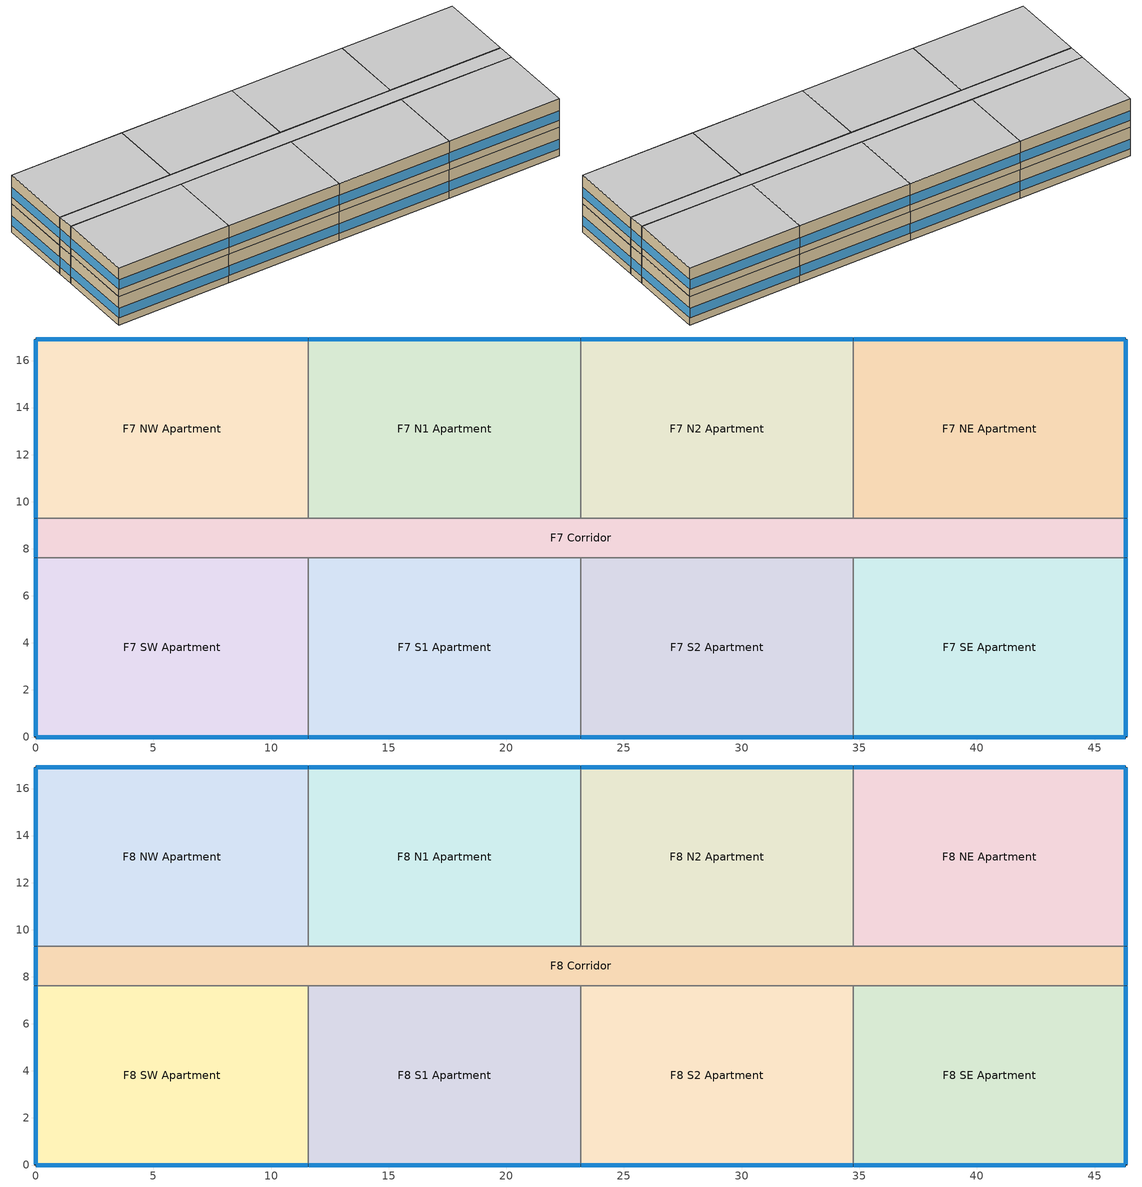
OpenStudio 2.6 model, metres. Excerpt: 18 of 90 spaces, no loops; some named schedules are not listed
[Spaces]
F7 SE Apartment
 floor to F6 SE Apartment: 46.33,7.62 46.33,0 34.75,0 34.75,7.62 z18.29
 wall outside: 34.75,0 46.33,0 46.33,7.62 z18.29:21.33
 wall to F7 S2 Apartment: 34.75,7.62 34.75,0 z18.29:21.33
 wall to F7 Corridor: 46.33,7.62 34.75,7.62 z18.29:21.33
 window: 46.33,0.03 46.33,7.59 / 34.77,0 46.3,0 z19.05:20.07
F7 N2 Apartment
 floor to F6 N2 Apartment: 34.75,16.92 34.75,9.3 23.16,9.3 23.16,16.92 z18.29
 wall outside: 34.75,16.92 23.16,16.92 z18.29:21.33
 wall to F7 Corridor: 23.16,9.3 34.75,9.3 z18.29:21.33
 wall to F7 NE Apartment: 34.75,9.3 34.75,16.92 z18.29:21.33
 wall to F7 N1 Apartment: 23.16,16.92 23.16,9.3 z18.29:21.33
 window: 34.72,16.92 23.19,16.92 z19.05:20.07
F7 NE Apartment
 floor to F6 NE Apartment: 46.33,16.92 46.33,9.3 34.75,9.3 34.75,16.92 z18.29
 wall outside: 46.33,9.3 46.33,16.92 34.75,16.92 z18.29:21.33
 wall to F7 Corridor: 34.75,9.3 46.33,9.3 z18.29:21.33
 window: 46.33,9.32 46.33,16.89 / 46.3,16.92 34.77,16.92 z19.05:20.07
F7 S2 Apartment
 floor to F6 S2 Apartment: 34.75,7.62 34.75,0 23.16,0 23.16,7.62 z18.29
 wall outside: 23.16,0 34.75,0 z18.29:21.33
 wall to F7 Corridor: 34.75,7.62 23.16,7.62 z18.29:21.33
 wall to F7 S1 Apartment: 23.16,7.62 23.16,0 z18.29:21.33
 window: 23.19,0 34.72,0 z19.05:20.07
F7 NW Apartment
 floor to F6 NW Apartment: 11.58,16.92 11.58,9.3 0,9.3 0,16.92 z18.29
 wall outside: 11.58,16.92 0,16.92 0,9.3 z18.29:21.33
 wall to F7 Corridor: 0,9.3 11.58,9.3 z18.29:21.33
 wall to F7 N1 Apartment: 11.58,9.3 11.58,16.92 z18.29:21.33
 window: 11.56,16.92 0.03,16.92 / 0,16.89 0,9.32 z19.05:20.07
F7 N1 Apartment
 floor to F6 N1 Apartment: 23.16,16.92 23.16,9.3 11.58,9.3 11.58,16.92 z18.29
 wall outside: 23.16,16.92 11.58,16.92 z18.29:21.33
 wall to F7 Corridor: 11.58,9.3 23.16,9.3 z18.29:21.33
 window: 23.14,16.92 11.61,16.92 z19.05:20.07
F7 S1 Apartment
 floor to F6 S1 Apartment: 23.16,7.62 23.16,0 11.58,0 11.58,7.62 z18.29
 wall outside: 11.58,0 23.16,0 z18.29:21.33
 wall to F7 Corridor: 23.16,7.62 11.58,7.62 z18.29:21.33
 wall to F7 SW Apartment: 11.58,7.62 11.58,0 z18.29:21.33
 window: 11.61,0 23.14,0 z19.05:20.07
F7 Corridor
 floor to F6 Corridor: 46.33,9.3 46.33,7.62 0,7.62 0,9.3 z18.29
 wall outside: 0,9.3 0,7.62 / 46.33,7.62 46.33,9.3 z18.29:21.33
 wall to F7 SW Apartment: 0,7.62 11.58,7.62 z18.29:21.33
 window: 46.33,7.65 46.33,9.27 / 0,9.27 0,7.65 z19.05:20.1
F7 SW Apartment
 floor to F6 SW Apartment: 11.58,7.62 11.58,0 0,0 0,7.62 z18.29
 wall outside: 0,7.62 0,0 11.58,0 z18.29:21.33
 window: 0.03,0 11.56,0 / 0,7.59 0,0.03 z19.05:20.07
F8 SW Apartment
 floor to F7 SW Apartment: 11.58,7.62 11.58,0 0,0 0,7.62 z21.33
 wall outside: 0,7.62 0,0 11.58,0 z21.33:24.38
 wall to F8 Corridor: 11.58,7.62 0,7.62 z21.33:24.38
 wall to F8 S1 Apartment: 11.58,0 11.58,7.62 z21.33:24.38
 window: 0.03,0 11.56,0 / 0,7.59 0,0.03 z22.1:23.12
 ceiling to F9 SW Apartment: 11.58,0 11.58,7.62 0,7.62 0,0 z24.38
F8 N1 Apartment
 floor to F7 N1 Apartment: 23.16,16.92 23.16,9.3 11.58,9.3 11.58,16.92 z21.33
 wall outside: 23.16,16.92 11.58,16.92 z21.33:24.38
 wall to F8 NW Apartment: 11.58,16.92 11.58,9.3 z21.33:24.38
 wall to F8 Corridor: 11.58,9.3 23.16,9.3 z21.33:24.38
 wall to F8 N2 Apartment: 23.16,9.3 23.16,16.92 z21.33:24.38
 window: 23.14,16.92 11.61,16.92 z22.1:23.12
 ceiling to F9 N1 Apartment: 23.16,9.3 23.16,16.92 11.58,16.92 11.58,9.3 z24.38
F8 N2 Apartment
 floor to F7 N2 Apartment: 34.75,16.92 34.75,9.3 23.16,9.3 23.16,16.92 z21.33
 wall outside: 34.75,16.92 23.16,16.92 z21.33:24.38
 wall to F8 Corridor: 23.16,9.3 34.75,9.3 z21.33:24.38
 wall to F8 NE Apartment: 34.75,9.3 34.75,16.92 z21.33:24.38
 window: 34.72,16.92 23.19,16.92 z22.1:23.12
 ceiling to F9 N2 Apartment: 34.75,9.3 34.75,16.92 23.16,16.92 23.16,9.3 z24.38
F8 Corridor
 floor to F7 Corridor: 46.33,9.3 46.33,7.62 0,7.62 0,9.3 z21.33
 wall outside: 46.33,7.62 46.33,9.3 / 0,9.3 0,7.62 z21.33:24.38
 wall to F8 S1 Apartment: 11.58,7.62 23.16,7.62 z21.33:24.38
 wall to F8 SE Apartment: 34.75,7.62 46.33,7.62 z21.33:24.38
 wall to F8 NE Apartment: 46.33,9.3 34.75,9.3 z21.33:24.38
 wall to F8 NW Apartment: 11.58,9.3 0,9.3 z21.33:24.38
 wall to F8 S2 Apartment: 23.16,7.62 34.75,7.62 z21.33:24.38
 window: 46.33,7.65 46.33,9.27 / 0,9.27 0,7.65 z22.1:23.14
 ceiling to F9 Corridor: 46.33,7.62 46.33,9.3 0,9.3 0,7.62 z24.38
F8 S1 Apartment
 floor to F7 S1 Apartment: 23.16,7.62 23.16,0 11.58,0 11.58,7.62 z21.33
 wall outside: 11.58,0 23.16,0 z21.33:24.38
 wall to F8 S2 Apartment: 23.16,0 23.16,7.62 z21.33:24.38
 window: 11.61,0 23.14,0 z22.1:23.12
 ceiling to F9 S1 Apartment: 23.16,0 23.16,7.62 11.58,7.62 11.58,0 z24.38
F8 S2 Apartment
 floor to F7 S2 Apartment: 34.75,7.62 34.75,0 23.16,0 23.16,7.62 z21.33
 wall outside: 23.16,0 34.75,0 z21.33:24.38
 wall to F8 SE Apartment: 34.75,0 34.75,7.62 z21.33:24.38
 window: 23.19,0 34.72,0 z22.1:23.12
 ceiling to F9 S2 Apartment: 34.75,0 34.75,7.62 23.16,7.62 23.16,0 z24.38
F8 SE Apartment
 floor to F7 SE Apartment: 46.33,7.62 46.33,0 34.75,0 34.75,7.62 z21.33
 wall outside: 34.75,0 46.33,0 46.33,7.62 z21.33:24.38
 window: 46.33,0.03 46.33,7.59 / 34.77,0 46.3,0 z22.1:23.12
 ceiling to F9 SE Apartment: 46.33,0 46.33,7.62 34.75,7.62 34.75,0 z24.38
F8 NW Apartment
 floor to F7 NW Apartment: 11.58,16.92 11.58,9.3 0,9.3 0,16.92 z21.33
 wall outside: 11.58,16.92 0,16.92 0,9.3 z21.33:24.38
 window: 11.56,16.92 0.03,16.92 / 0,16.89 0,9.32 z22.1:23.12
 ceiling to F9 NW Apartment: 11.58,9.3 11.58,16.92 0,16.92 0,9.3 z24.38
F8 NE Apartment
 floor to F7 NE Apartment: 46.33,16.92 46.33,9.3 34.75,9.3 34.75,16.92 z21.33
 wall outside: 46.33,9.3 46.33,16.92 34.75,16.92 z21.33:24.38
 window: 46.33,9.32 46.33,16.89 / 46.3,16.92 34.77,16.92 z22.1:23.12
 ceiling to F9 NE Apartment: 46.33,9.3 46.33,16.92 34.75,16.92 34.75,9.3 z24.38
[Site]
Calgary Intl AP_AB_CAN: Latitude {deg}=51.114; Longitude {deg}=-114.02; Time Zone {hr}=-7; Elevation {m}=1084.1; Terrain=City
[Building]
HighriseApartment-CAN_AB_Calgary.Intl.AP.718770_CWEC2016.epw created: 2019-05-17 15:21:51 +0000: North Axis {deg}=0; Default Construction Set=BTAP-Mass at hdd = 5000.0; Standards Number of Stories=10; Standards Number of Above Ground Stories=10; Standards Building Type=NECB2017_HighriseApartment
[Site:WaterMainsTemperature]
Calculation Method=Correlation; Annual Average Outdoor Air Temperature {C}=5; Maximum Difference In Monthly Average Outdoor Air Temperatures {deltaC}=23.3
[Site:GroundTemperature:BuildingSurface]
19.527, 19.502, 19.536, 19.598, 20.002, 21.64, 22.225, 22.375, 21.449, 20.121, 19.802, 19.633
[SizingPeriod:DesignDay] Barometric Pressure {Pa}=88961; Sky Clearness=0; Rain Indicator=0; Snow Indicator=0; Day of Month=21; Daylight Saving Time Indicator=0; Humidity Indicating Type=Wetbulb; Dry-Bulb Temperature Range Modifier Type=DefaultMultipliers
Name | Maximum Dry-Bulb Temperature {C} | Daily Dry-Bulb Temperature Range {deltaC} | Humidity Indicating Conditions at Maximum Dry-Bulb | Wind Speed {m/s} | Wind Direction {deg} | Month | Day Type | Solar Model Indicator | ASHRAE Taub | ASHRAE Taud
Calgary Intl AP Ann Htg 99.6% Condns DB | -28.5 | 0 | -28.5 | 2.9 | 200 | 1 | WinterDesignDay | ASHRAEClearSky
Calgary Intl AP Ann Clg .4% Condns DB=>MWB | 28.5 | 12.1 | 16.1 | 4.5 | 160 | 7 | SummerDesignDay | ASHRAETau | 0.339 | 2.421
[Material:NoMass] Roughness=Smooth; Thermal Absorptance=0.9; Solar Absorptance=0.7
Name | Thermal Resistance {m2-K/W} | Visible Absorptance
Typical Carpet Pad | 0.21648 | 0.8
Typical Insulation 1 | 5.91238 | 0.7
Typical Insulation 2 | 4.49096 | 0.7
Typical Insulation 3 | 7.24636 | 0.7
Typical Carpet Pad 2 | 1.25503 | 0.8
Typical Carpet Pad 3 | 3.45515 | 0.8
Typical Insulation 4 | 0.526298 | 0.7
Typical Insulation 5 | 0.526316 | 0.7
[Material]
Name | Roughness | Thickness {m} | Conductivity {W/m-K} | Density {kg/m3} | Specific Heat {J/kg-K} | Thermal Absorptance | Solar Absorptance | Visible Absorptance
100mm Normalweight concrete floor | MediumSmooth | 0.1016 | 2.31 | 2322 | 832
G01 13mm gypsum board | Smooth | 0.0127 | 0.16 | 800 | 1090 | 0.9 | 0.7 | 0.5
G05 25mm wood | MediumSmooth | 0.0254 | 0.15 | 608 | 1630 | 0.9 | 0.5 | 0.5
4 in. Normalweight Concrete Floor | MediumRough | 0.1016 | 2.31 | 2322 | 832 | 0.9 | 0.7 | 0.7
1IN Stucco | Smooth | 0.0253 | 0.6918 | 1858 | 837 | 0.9 | 0.7 | 0.92
8IN CONCRETE HW RefBldg | Rough | 0.2032 | 1.311 | 2240 | 836.8 | 0.9 | 0.7 | 0.7
1/2IN Gypsum | Smooth | 0.0127 | 0.16 | 784.9 | 830 | 0.9 | 0.4 | 0.4
Metal Roof Surface; F08 Metal surface | Smooth | 0.0008 | 45.28 | 7824 | 500 | 0.9 | 0.7 | 0.7
6 in. Normalweight Concrete Floor | MediumRough | 0.1524 | 2.31 | 2322 | 832 | 0.9 | 0.7 | 0.7
[Construction]
BTAP-Int-Floor: 100mm Normalweight concrete floor, Typical Carpet Pad
BTAP-Int-Wall: G01 13mm gypsum board, G01 13mm gypsum board
BTAP-Int-Ceiling: Typical Carpet Pad, 100mm Normalweight concrete floor
BTAP-Ext-DaylightDiffuser: SimpleGlazing
BTAP-Int-Door: G05 25mm wood
BTAP-Ext-Floor-Mass:U-0.162: Typical Insulation 1, 4 in. Normalweight Concrete Floor, Typical Carpet Pad
BTAP-Ext-Wall-Mass:U-0.21: 1IN Stucco, 8IN CONCRETE HW RefBldg, Typical Insulation 2, 1/2IN Gypsum
BTAP-Ext-Roof-Metal:U-0.138: Metal Roof Surface, Typical Insulation 3
BTAP-Grnd-Floor-Mass:U-0.757: 6 in. Normalweight Concrete Floor, Typical Carpet Pad 2
BTAP-Grnd-Roof-Mass:U-0.284: 6 in. Normalweight Concrete Floor, Typical Carpet Pad 3
BTAP-Ext-Door:U-1.9000000000000001: F08 Metal surface, Typical Insulation 4
BTAP-Ext-OverHeadDoor:U-1.9000000000000001: Typical Insulation 5
BTAP-Ext-DaylightDiffuser:U=0.190 SHGC=0.600: SimpleGlazing:U=0.190 SHGC=0.600
[DefaultConstructionSet]
BTAP-Mass at hdd = 5000.0: Default Exterior Surface Constructions=BTAP-Mass at hdd = 5000.0; Default Interior Surface Constructions=Default Surface Constructions 2; Default Ground Contact Surface Constructions=BTAP-Mass at hdd = 5000.0 1; Default Exterior SubSurface Constructions=BTAP-Mass at hdd = 5000.0; Default Interior SubSurface Constructions=Default Sub Surface Constructions 2; Interior Partition Construction=BTAP-Int-Door
[DefaultSurfaceConstructions]
Name | Floor Construction | Wall Construction | Roof Ceiling Construction
Default Surface Constructions 2 | BTAP-Int-Floor | BTAP-Int-Wall | BTAP-Int-Ceiling
BTAP-Mass at hdd = 5000.0 | BTAP-Ext-Floor-Mass:U-0.162 | BTAP-Ext-Wall-Mass:U-0.21 | BTAP-Ext-Roof-Metal:U-0.138
BTAP-Mass at hdd = 5000.0 1 | BTAP-Grnd-Floor-Mass:U-0.757 | BTAP-Grnd-Roof-Mass:U-0.284 | BTAP-Grnd-Roof-Mass:U-0.284
[DefaultSubSurfaceConstructions]
Name | Fixed Window Construction | Operable Window Construction | Door Construction | Glass Door Construction | Overhead Door Construction | Skylight Construction | Tubular Daylight Dome Construction | Tubular Daylight Diffuser Construction
Default Sub Surface Constructions 2 | BTAP-Ext-DaylightDiffuser | BTAP-Ext-DaylightDiffuser | BTAP-Int-Door
BTAP-Mass at hdd = 5000.0 | BTAP-Ext-DaylightDiffuser:U=0.190 SHGC=0.600 | BTAP-Ext-DaylightDiffuser:U=0.190 SHGC=0.600 | BTAP-Ext-Door:U-1.9000000000000001 | BTAP-Ext-DaylightDiffuser:U=0.190 SHGC=0.600 | BTAP-Ext-OverHeadDoor:U-1.9000000000000001 | BTAP-Ext-DaylightDiffuser:U=0.190 SHGC=0.600 | BTAP-Ext-DaylightDiffuser:U=0.190 SHGC=0.600 | BTAP-Ext-DaylightDiffuser:U=0.190 SHGC=0.600
[WindowMaterial:SimpleGlazingSystem] Solar Heat Gain Coefficient=0.6; Visible Transmittance=0.21
Name | U-Factor {W/m2-K}
SimpleGlazing | 2.2
SimpleGlazing:U=0.190 SHGC=0.600 | 1.9
[Space] Part of Total Floor Area=Yes
Name | Space Type | Building Story | Thermal Zone
F8 SE Apartment | Space Function Dwelling units general | Building Story 8 | Sp-F8 SE Apartment Sys-1 Flr-9 Sch-G HPlcmt-south ZN
F8 SW Apartment | Space Function Dwelling units general | Building Story 8 | Sp-F8 SW Apartment Sys-1 Flr-9 Sch-G HPlcmt-south ZN
F7 S1 Apartment | Space Function Dwelling units general | Building Story 7 | Sp-F7 S1 Apartment Sys-1 Flr-8 Sch-G HPlcmt-south ZN
F7 SE Apartment | Space Function Dwelling units general | Building Story 7 | Sp-F7 SE Apartment Sys-1 Flr-8 Sch-G HPlcmt-south ZN
F7 NW Apartment | Space Function Dwelling units general | Building Story 7 | Sp-F7 NW Apartment Sys-1 Flr-8 Sch-G HPlcmt-north ZN
F7 N2 Apartment | Space Function Dwelling units general | Building Story 7 | Sp-F7 N2 Apartment Sys-1 Flr-8 Sch-G HPlcmt-north ZN
F7 SW Apartment | Space Function Dwelling units general | Building Story 7 | Sp-F7 SW Apartment Sys-1 Flr-8 Sch-G HPlcmt-south ZN
F8 N1 Apartment | Space Function Dwelling units general | Building Story 8 | Sp-F8 N1 Apartment Sys-1 Flr-9 Sch-G HPlcmt-north ZN
F7 NE Apartment | Space Function Dwelling units general | Building Story 7 | Sp-F7 NE Apartment Sys-1 Flr-8 Sch-G HPlcmt-north ZN
F8 N2 Apartment | Space Function Dwelling units general | Building Story 8 | Sp-F8 N2 Apartment Sys-1 Flr-9 Sch-G HPlcmt-north ZN
F7 S2 Apartment | Space Function Dwelling units general | Building Story 7 | Sp-F7 S2 Apartment Sys-1 Flr-8 Sch-G HPlcmt-south ZN
F8 NE Apartment | Space Function Dwelling units general | Building Story 8 | Sp-F8 NE Apartment Sys-1 Flr-9 Sch-G HPlcmt-north ZN
F8 Corridor | Space Function Corridor/Transition area other-sch-G | Building Story 8 | Sp-F8 Corridor Sys-1 Flr-9 Sch-G HPlcmt-east ZN
F8 S1 Apartment | Space Function Dwelling units general | Building Story 8 | Sp-F8 S1 Apartment Sys-1 Flr-9 Sch-G HPlcmt-south ZN
F7 N1 Apartment | Space Function Dwelling units general | Building Story 7 | Sp-F7 N1 Apartment Sys-1 Flr-8 Sch-G HPlcmt-north ZN
F8 NW Apartment | Space Function Dwelling units general | Building Story 8 | Sp-F8 NW Apartment Sys-1 Flr-9 Sch-G HPlcmt-north ZN
F8 S2 Apartment | Space Function Dwelling units general | Building Story 8 | Sp-F8 S2 Apartment Sys-1 Flr-9 Sch-G HPlcmt-south ZN
F7 Corridor | Space Function Corridor/Transition area other-sch-G | Building Story 7 | Sp-F7 Corridor Sys-1 Flr-8 Sch-G HPlcmt-east ZN
[BuildingStory]
Name | Nominal Z Coordinate {m}
Building Story 7 | 18.2871
Building Story 8 | 21.3349
[SpaceType] Standards Building Type=Space Function
Name | Default Schedule Set | Design Specification Outdoor Air Object | Standards Space Type
Space Function Corridor/Transition area other-sch-G | Space Function Corridor/Transition area other-sch-G Schedule Set | Space Function Corridor/Transition area other-sch-G Ventilation | Corridor/Transition area other-sch-G
Space Function Dwelling units general | Space Function Dwelling units general Schedule Set | Space Function Dwelling units general Ventilation | Dwelling units general
[People:Definition]
Space Function Dwelling units general People Definition: Number of People Calculation Method=People/Area; People per Space Floor Area {person/m2}=0.0400145; Fraction Radiant=0.3
[People] Work Efficiency Schedule=Work Efficiency Schedule; Clothing Insulation Schedule=Clothing Schedule; Air Velocity Schedule=Air Velocity Schedule; Multiplier=1
Name | People Definition | Space or SpaceType
Space Function Corridor/Transition area other-sch-G People | Space Function Corridor/Transition area other-sch-G People Definition | Space Function Corridor/Transition area other-sch-G
Space Function Dwelling units general People | Space Function Dwelling units general People Definition | Space Function Dwelling units general
[Lights:Definition]
Space Function Dwelling units general Lights Definition: Design Level Calculation Method=Watts/Area; Watts per Space Floor Area {W/m2}=5.00182; Fraction Radiant=0.5; Fraction Visible=0.2
[Lights] Fraction Replaceable=1
Name | Lights Definition | Space or SpaceType
Space Function Corridor/Transition area other-sch-G Lights | Space Function Corridor/Transition area other-sch-G Lights Definition | Space Function Corridor/Transition area other-sch-G
Space Function Dwelling units general Lights | Space Function Dwelling units general Lights Definition | Space Function Dwelling units general
[DesignSpecification:OutdoorAir] Outdoor Air Method=Sum; Outdoor Air Flow per Person {m3/s-person}=0; Outdoor Air Flow Rate {m3/s}=0; Outdoor Air Flow Air Changes per Hour {1/hr}=0
Name | Outdoor Air Flow per Floor Area {m3/s-m2}
Space Function Corridor/Transition area other-sch-G Ventilation | 0.0003048
Space Function Dwelling units general Ventilation | 0.00039624
[DefaultScheduleSet] Number of People Schedule=NECB-G-Occupancy; People Activity Level Schedule=NECB-Activity; Lighting Schedule=NECB-G-Lighting; Electric Equipment Schedule=NECB-G-Electric-Equipment; Infiltration Schedule=Always On
Space Function Corridor/Transition area other-sch-G Schedule Set; Space Function Dwelling units general Schedule Set
[ThermostatSetpoint:DualSetpoint] Heating Setpoint Temperature Schedule=NECB-G-Thermostat Setpoint-Heating; Cooling Setpoint Temperature Schedule=NECB-G-Thermostat Setpoint-Cooling
Space Function Dwelling units general Thermostat 135; Space Function Dwelling units general Thermostat 136; Space Function Dwelling units general Thermostat 137; Space Function Dwelling units general Thermostat 138; Space Function Corridor/Transition area other-sch-G Thermostat 18; Space Function Dwelling units general Thermostat 139; Space Function Dwelling units general Thermostat 140; Space Function Dwelling units general Thermostat 141; Space Function Dwelling units general Thermostat 142; Space Function Dwelling units general Thermostat 143; Space Function Dwelling units general Thermostat 144; Space Function Dwelling units general Thermostat 145; Space Function Dwelling units general Thermostat 146; Space Function Corridor/Transition area other-sch-G Thermostat 19; Space Function Dwelling units general Thermostat 147; Space Function Dwelling units general Thermostat 148; Space Function Dwelling units general Thermostat 149; Space Function Dwelling units general Thermostat 150
[ElectricEquipment]
Space Function Dwelling units general Elec Equip: Electric Equipment Definition=Space Function Dwelling units general Elec Equip Definition; Space or SpaceType=Space Function Dwelling units general
[SpaceInfiltration:DesignFlowRate] Schedule=Always On Discrete; Design Flow Rate Calculation Method=Flow/ExteriorArea; Flow per Exterior Surface Area {m3/s-m2}=0.00025; Constant Term Coefficient=0; Temperature Term Coefficient=0; Velocity Term Coefficient=0.224; Velocity Squared Term Coefficient=0
Name | Space or SpaceType
F7 Corridor Infiltration | F7 Corridor
F7 N1 Apartment Infiltration | F7 N1 Apartment
F7 N2 Apartment Infiltration | F7 N2 Apartment
F7 NE Apartment Infiltration | F7 NE Apartment
F7 NW Apartment Infiltration | F7 NW Apartment
F7 S1 Apartment Infiltration | F7 S1 Apartment
F7 S2 Apartment Infiltration | F7 S2 Apartment
F7 SE Apartment Infiltration | F7 SE Apartment
F7 SW Apartment Infiltration | F7 SW Apartment
F8 Corridor Infiltration | F8 Corridor
F8 N1 Apartment Infiltration | F8 N1 Apartment
F8 N2 Apartment Infiltration | F8 N2 Apartment
F8 NE Apartment Infiltration | F8 NE Apartment
F8 NW Apartment Infiltration | F8 NW Apartment
F8 S1 Apartment Infiltration | F8 S1 Apartment
F8 S2 Apartment Infiltration | F8 S2 Apartment
F8 SE Apartment Infiltration | F8 SE Apartment
F8 SW Apartment Infiltration | F8 SW Apartment
[ThermalZone] Use Ideal Air Loads=No
Name | Thermostat
Sp-F7 N1 Apartment Sys-1 Flr-8 Sch-G HPlcmt-north ZN | Space Function Dwelling units general Thermostat 135
Sp-F7 N2 Apartment Sys-1 Flr-8 Sch-G HPlcmt-north ZN | Space Function Dwelling units general Thermostat 136
Sp-F7 NE Apartment Sys-1 Flr-8 Sch-G HPlcmt-north ZN | Space Function Dwelling units general Thermostat 137
Sp-F7 NW Apartment Sys-1 Flr-8 Sch-G HPlcmt-north ZN | Space Function Dwelling units general Thermostat 138
Sp-F7 Corridor Sys-1 Flr-8 Sch-G HPlcmt-east ZN | Space Function Corridor/Transition area other-sch-G Thermostat 18
Sp-F7 S1 Apartment Sys-1 Flr-8 Sch-G HPlcmt-south ZN | Space Function Dwelling units general Thermostat 139
Sp-F7 S2 Apartment Sys-1 Flr-8 Sch-G HPlcmt-south ZN | Space Function Dwelling units general Thermostat 140
Sp-F7 SE Apartment Sys-1 Flr-8 Sch-G HPlcmt-south ZN | Space Function Dwelling units general Thermostat 141
Sp-F7 SW Apartment Sys-1 Flr-8 Sch-G HPlcmt-south ZN | Space Function Dwelling units general Thermostat 142
Sp-F8 N1 Apartment Sys-1 Flr-9 Sch-G HPlcmt-north ZN | Space Function Dwelling units general Thermostat 143
Sp-F8 N2 Apartment Sys-1 Flr-9 Sch-G HPlcmt-north ZN | Space Function Dwelling units general Thermostat 144
Sp-F8 NE Apartment Sys-1 Flr-9 Sch-G HPlcmt-north ZN | Space Function Dwelling units general Thermostat 145
Sp-F8 NW Apartment Sys-1 Flr-9 Sch-G HPlcmt-north ZN | Space Function Dwelling units general Thermostat 146
Sp-F8 Corridor Sys-1 Flr-9 Sch-G HPlcmt-east ZN | Space Function Corridor/Transition area other-sch-G Thermostat 19
Sp-F8 S1 Apartment Sys-1 Flr-9 Sch-G HPlcmt-south ZN | Space Function Dwelling units general Thermostat 147
Sp-F8 S2 Apartment Sys-1 Flr-9 Sch-G HPlcmt-south ZN | Space Function Dwelling units general Thermostat 148
Sp-F8 SE Apartment Sys-1 Flr-9 Sch-G HPlcmt-south ZN | Space Function Dwelling units general Thermostat 149
Sp-F8 SW Apartment Sys-1 Flr-9 Sch-G HPlcmt-south ZN | Space Function Dwelling units general Thermostat 150
